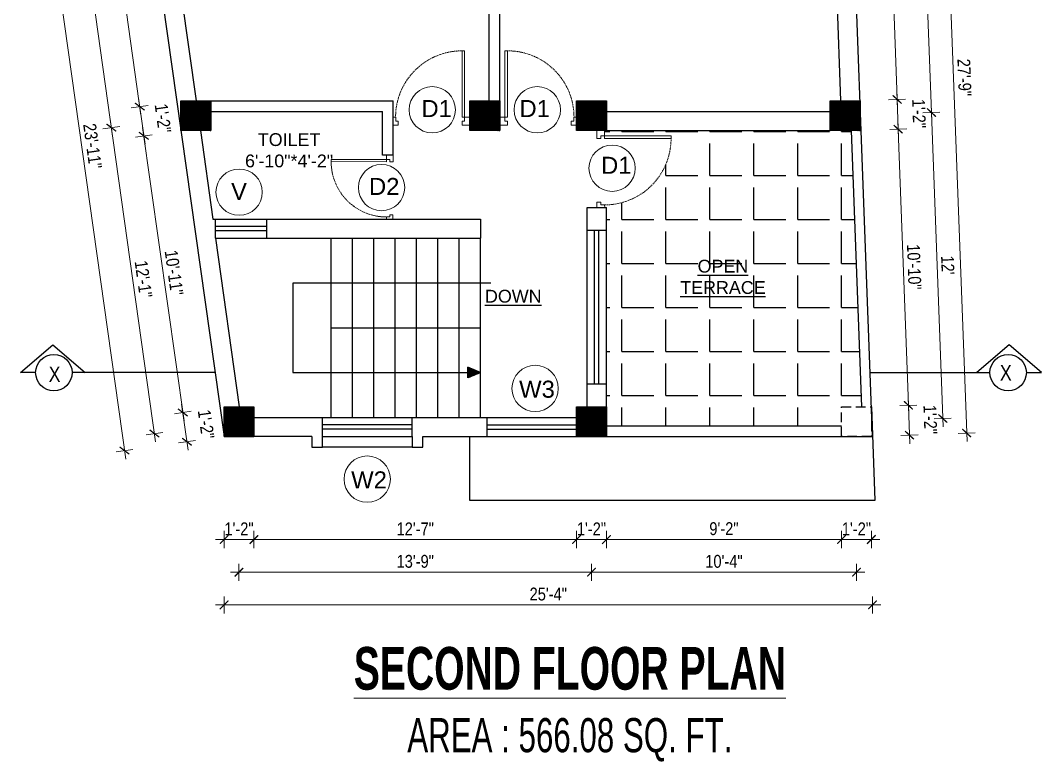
# Model space of a CAD drawing. Header units: inches. Extents: x -5142662 to -4941318, y -3361958 to -3160563.
# Drawn here: x -5002306.5 to -5001827.8, y -3262679.8 to -3262332.2 of the extents above; entities that cross this region are included whole.
import ezdxf

# ---------------------------------------------------------------- set-up
doc = ezdxf.new("R2010")
doc.units = ezdxf.units.IN
doc.header["$LTSCALE"] = 2
doc.header["$MEASUREMENT"] = 0
doc.header["$PDMODE"] = 34
doc.linetypes.add('HIDDEN', pattern=[0.375, 0.25, -0.125])
doc.layers.get('0').update_dxf_attribs({"linetype": 'CONTINUOUS'})
doc.layers.get('DEFPOINTS').update_dxf_attribs({"color": 141, "linetype": 'CONTINUOUS'})
doc.layers.add('A-Hatch', color=7, linetype='CONTINUOUS')
for name, color, linetype, lineweight in [('Annotate-Lite.w', 177, 'CONTINUOUS', 9), ('DIM 1-100', 4, 'CONTINUOUS', 13), ('Door-Window.w', 4, 'CONTINUOUS', 15), ('TEXT', 181, 'CONTINUOUS', 25), ('Text-100.w', 254, 'CONTINUOUS', 9)]:
    doc.layers.add(name, color=color, linetype=linetype, lineweight=lineweight)
doc.styles.add('ARAIL', font='ARIALN.TTF')
doc.styles.add('Arial', font='arial.ttf', dxfattribs={"width": 0.8, "height": 12})
doc.styles.add('arial.', font='arial.ttf')
doc.styles.add('gaurav', font='arial.ttf')
doc.styles.get("Standard").update_dxf_attribs({"font": 'ARIALN.TTF'})
doc.dimstyles.new('1 by 96', dxfattribs={"dimtxt": 6, "dimasz": 4, "dimexe": 4, "dimexo": 4, "dimgap": 2, "dimtad": 1, "dimdec": 0, "dimzin": 0, "dimdsep": 46, "dimlunit": 4, "dimtxsty": 'Standard', "dimblk": 'ARCHTICK', "dimcen": 0, "dimdle": 4, "dimadec": 0, "dimazin": 0, "dimtfac": 1, "dimtdec": 0, "dimtix": 1, "dimtofl": 0, "dimtmove": 1, "dimatfit": 3, "dimldrblk": 'ARCHTICK', "dimfxl": 4, "dimfxlon": 1, "dimtolj": 1, "dimtzin": 0, "dimlwd": -1, "dimlwe": -1, "dimarcsym": 0})

# ---------------------------------------------------------------- blocks, each defined once
blk = doc.blocks.new('3-0')
at = {"ltscale": 3}
for p, q in [((11063.05, 10097.68), (11065.97, 10099.9)), ((11065.25, 10097.81), (11066.71, 10098.92)), ((11065.97, 10099.9), (11066.71, 10098.92)), ((11063.05, 10097.68), (11064.53, 10095.73)), ((11065.99, 10096.84), (11064.53, 10095.73)), ((11065.99, 10096.84), (11065.25, 10097.81)), ((11085.5, 10074.13), (11110.32, 10092.96)), ((11086.24, 10073.15), (11111.05, 10091.97)), ((11111.05, 10091.97), (11110.32, 10092.96)), ((11084.04, 10073.02), (11082.57, 10071.91)), ((11082.57, 10071.91), (11084.79, 10068.98)), ((11084.04, 10073.02), (11084.78, 10072.04)), ((11084.78, 10072.04), (11086.24, 10073.15)), ((11084.79, 10068.98), (11087.72, 10071.2)), ((11086.24, 10073.15), (11085.5, 10074.13)), ((11087.72, 10071.2), (11086.24, 10073.15))]:
    blk.add_line(p, q, dxfattribs=at)
at = {"layer": 'Door-Window.w', "color": 9, "linetype": 'HIDDEN', "lineweight": 18}
blk.add_arc((11085.5, 10074.13), 31.16, 37.1906, 127.1465, dxfattribs=at)
blk = doc.blocks.new('_ArchTick')
at = {"color": 0, "linetype": 'ByBlock', "const_width": 0.15}
blk.add_lwpolyline([(-0.5, -0.5), (0.5, 0.5)], dxfattribs=at)
blk = doc.blocks.new('*D1603')
at = {"layer": 'DEFPOINTS', "color": 0, "ltscale": 0.5, "transparency": 16777216}
for p in [(-5002211.04, -3262527.4), (-5002197.04, -3262527.4), (-5002197.04, -3262575.69)]:
    blk.add_point(p, dxfattribs=at)
at = {"layer": 'DIM 1-100', "color": 0, "ltscale": 0.5, "transparency": 16777216}
for p, q in [((-5002211.04, -3262571.69), (-5002211.04, -3262579.69)), ((-5002197.04, -3262571.69), (-5002197.04, -3262579.69)), ((-5002215.04, -3262575.69), (-5002193.04, -3262575.69))]:
    blk.add_line(p, q, dxfattribs=at)
at = {"layer": 'DIM 1-100', "color": 0, "ltscale": 0.5, "transparency": 16777216, "xscale": 4, "yscale": 4, "zscale": 4, "rotation": 180}
blk.add_blockref('_ArchTick', (-5002211.04, -3262575.69), dxfattribs=at)
at = {"layer": 'DIM 1-100', "color": 0, "ltscale": 0.5, "transparency": 16777216, "xscale": 4, "yscale": 4, "zscale": 4}
blk.add_blockref('_ArchTick', (-5002197.04, -3262575.69), dxfattribs=at)
at = {"layer": 'DIM 1-100', "color": 0, "ltscale": 0.5, "transparency": 16777216, "insert": (-5002204.04, -3262570.68), "char_height": 6, "attachment_point": 5}
blk.add_mtext('\\A1;1\'-2"', dxfattribs=at)
blk = doc.blocks.new('*D1604')
at = {"layer": 'DEFPOINTS', "color": 0, "ltscale": 0.5, "transparency": 16777216}
for p in [(-5002197.04, -3262527.4), (-5002045.8, -3262527.4), (-5002045.8, -3262575.69)]:
    blk.add_point(p, dxfattribs=at)
at = {"layer": 'DIM 1-100', "color": 0, "ltscale": 0.5, "transparency": 16777216}
for p, q in [((-5002197.04, -3262571.69), (-5002197.04, -3262579.69)), ((-5002045.8, -3262571.69), (-5002045.8, -3262579.69)), ((-5002201.04, -3262575.69), (-5002041.8, -3262575.69))]:
    blk.add_line(p, q, dxfattribs=at)
at = {"layer": 'DIM 1-100', "color": 0, "ltscale": 0.5, "transparency": 16777216, "xscale": 4, "yscale": 4, "zscale": 4, "rotation": 180}
blk.add_blockref('_ArchTick', (-5002197.04, -3262575.69), dxfattribs=at)
at = {"layer": 'DIM 1-100', "color": 0, "ltscale": 0.5, "transparency": 16777216, "xscale": 4, "yscale": 4, "zscale": 4}
blk.add_blockref('_ArchTick', (-5002045.8, -3262575.69), dxfattribs=at)
at = {"layer": 'DIM 1-100', "color": 0, "ltscale": 0.5, "transparency": 16777216, "insert": (-5002121.42, -3262570.68), "char_height": 6, "attachment_point": 5}
blk.add_mtext('\\A1;12\'-7"', dxfattribs=at)
blk = doc.blocks.new('*D1605')
at = {"layer": 'DEFPOINTS', "color": 0, "ltscale": 0.5, "transparency": 16777216}
for p in [(-5002045.8, -3262527.4), (-5002031.8, -3262527.4), (-5002031.8, -3262575.69)]:
    blk.add_point(p, dxfattribs=at)
at = {"layer": 'DIM 1-100', "color": 0, "ltscale": 0.5, "transparency": 16777216}
for p, q in [((-5002045.8, -3262571.69), (-5002045.8, -3262579.69)), ((-5002031.8, -3262571.69), (-5002031.8, -3262579.69)), ((-5002049.8, -3262575.69), (-5002027.8, -3262575.69))]:
    blk.add_line(p, q, dxfattribs=at)
at = {"layer": 'DIM 1-100', "color": 0, "ltscale": 0.5, "transparency": 16777216, "xscale": 4, "yscale": 4, "zscale": 4, "rotation": 180}
blk.add_blockref('_ArchTick', (-5002045.8, -3262575.69), dxfattribs=at)
at = {"layer": 'DIM 1-100', "color": 0, "ltscale": 0.5, "transparency": 16777216, "xscale": 4, "yscale": 4, "zscale": 4}
blk.add_blockref('_ArchTick', (-5002031.8, -3262575.69), dxfattribs=at)
at = {"layer": 'DIM 1-100', "color": 0, "ltscale": 0.5, "transparency": 16777216, "insert": (-5002038.8, -3262570.68), "char_height": 6, "attachment_point": 5}
blk.add_mtext('\\A1;1\'-2"', dxfattribs=at)
blk = doc.blocks.new('*D1606')
at = {"layer": 'DEFPOINTS', "color": 0, "ltscale": 0.5, "transparency": 16777216}
for p in [(-5002031.8, -3262527.4), (-5001921.57, -3262527.4), (-5001921.57, -3262575.69)]:
    blk.add_point(p, dxfattribs=at)
at = {"layer": 'DIM 1-100', "color": 0, "ltscale": 0.5, "transparency": 16777216}
for p, q in [((-5002031.8, -3262571.69), (-5002031.8, -3262579.69)), ((-5001921.57, -3262571.69), (-5001921.57, -3262579.69)), ((-5002035.8, -3262575.69), (-5001917.57, -3262575.69))]:
    blk.add_line(p, q, dxfattribs=at)
at = {"layer": 'DIM 1-100', "color": 0, "ltscale": 0.5, "transparency": 16777216, "xscale": 4, "yscale": 4, "zscale": 4, "rotation": 180}
blk.add_blockref('_ArchTick', (-5002031.8, -3262575.69), dxfattribs=at)
at = {"layer": 'DIM 1-100', "color": 0, "ltscale": 0.5, "transparency": 16777216, "xscale": 4, "yscale": 4, "zscale": 4}
blk.add_blockref('_ArchTick', (-5001921.57, -3262575.69), dxfattribs=at)
at = {"layer": 'DIM 1-100', "color": 0, "ltscale": 0.5, "transparency": 16777216, "insert": (-5001976.69, -3262570.63), "char_height": 6, "attachment_point": 5}
blk.add_mtext('\\A1;9\'-2"', dxfattribs=at)
blk = doc.blocks.new('*D1607')
at = {"layer": 'DEFPOINTS', "color": 0, "ltscale": 0.5, "transparency": 16777216}
for p in [(-5001921.57, -3262527.4), (-5001907.57, -3262527.4), (-5001907.57, -3262575.69)]:
    blk.add_point(p, dxfattribs=at)
at = {"layer": 'DIM 1-100', "color": 0, "ltscale": 0.5, "transparency": 16777216}
for p, q in [((-5001921.57, -3262571.69), (-5001921.57, -3262579.69)), ((-5001907.57, -3262571.69), (-5001907.57, -3262579.69)), ((-5001925.57, -3262575.69), (-5001903.57, -3262575.69))]:
    blk.add_line(p, q, dxfattribs=at)
at = {"layer": 'DIM 1-100', "color": 0, "ltscale": 0.5, "transparency": 16777216, "xscale": 4, "yscale": 4, "zscale": 4, "rotation": 180}
blk.add_blockref('_ArchTick', (-5001921.57, -3262575.69), dxfattribs=at)
at = {"layer": 'DIM 1-100', "color": 0, "ltscale": 0.5, "transparency": 16777216, "xscale": 4, "yscale": 4, "zscale": 4}
blk.add_blockref('_ArchTick', (-5001907.57, -3262575.69), dxfattribs=at)
at = {"layer": 'DIM 1-100', "color": 0, "ltscale": 0.5, "transparency": 16777216, "insert": (-5001914.57, -3262570.68), "char_height": 6, "attachment_point": 5}
blk.add_mtext('\\A1;1\'-2"', dxfattribs=at)
blk = doc.blocks.new('*D1608')
at = {"layer": 'DEFPOINTS', "color": 0, "ltscale": 0.5, "transparency": 16777216}
for p in [(-5002266.51, -3262259.6), (-5002249.11, -3262257.15), (-5002231.25, -3262369.9)]:
    blk.add_point(p, dxfattribs=at)
at = {"layer": 'DIM 1-100', "color": 0, "ltscale": 0.5, "transparency": 16777216}
for p, q in [((-5002250.03, -3262376.58), (-5002267.06, -3262255.64)), ((-5002262.54, -3262259.05), (-5002270.47, -3262260.16)), ((-5002246.62, -3262372.06), (-5002254.55, -3262373.18))]:
    blk.add_line(p, q, dxfattribs=at)
at = {"layer": 'DIM 1-100', "color": 0, "ltscale": 0.5, "transparency": 16777216, "xscale": 4, "yscale": 4, "zscale": 4}
for p, rotation in [((-5002266.51, -3262259.6), 98.01894551887811), ((-5002250.58, -3262372.62), 278.0189455188781)]:
    blk.add_blockref('_ArchTick', p, dxfattribs=dict(at, rotation=rotation))
at = {"layer": 'DIM 1-100', "color": 0, "ltscale": 0.5, "transparency": 16777216, "insert": (-5002253.53, -3262315.4), "char_height": 6, "attachment_point": 5, "rotation": 278.0189}
blk.add_mtext('\\A1;9\'-6"', dxfattribs=at)
blk = doc.blocks.new('*D1610')
at = {"layer": 'DEFPOINTS', "color": 0, "ltscale": 0.5, "transparency": 16777216}
for p in [(-5002231.25, -3262369.9), (-5002231.25, -3262383.9), (-5002248.65, -3262386.35)]:
    blk.add_point(p, dxfattribs=at)
at = {"layer": 'DIM 1-100', "color": 0, "ltscale": 0.5, "transparency": 16777216}
for p, q in [((-5002251.14, -3262368.66), (-5002248.09, -3262390.31)), ((-5002246.62, -3262372.06), (-5002254.55, -3262373.18)), ((-5002244.69, -3262385.79), (-5002252.61, -3262386.9))]:
    blk.add_line(p, q, dxfattribs=at)
at = {"layer": 'DIM 1-100', "color": 0, "ltscale": 0.5, "transparency": 16777216, "xscale": 4, "yscale": 4, "zscale": 4}
for p, rotation in [((-5002250.58, -3262372.62), 98.01894551887811), ((-5002248.65, -3262386.35), 278.0189455188781)]:
    blk.add_blockref('_ArchTick', p, dxfattribs=dict(at, rotation=rotation))
at = {"layer": 'DIM 1-100', "color": 0, "ltscale": 0.5, "transparency": 16777216, "insert": (-5002239.69, -3262378.08), "char_height": 6, "attachment_point": 5, "rotation": 278.0189}
blk.add_mtext('\\A1;1\'-2"', dxfattribs=at)
blk = doc.blocks.new('*D1611')
at = {"layer": 'DEFPOINTS', "color": 0, "ltscale": 0.5, "transparency": 16777216}
for p in [(-5002231.25, -3262383.9), (-5002211.04, -3262513.4), (-5002230.37, -3262516.12)]:
    blk.add_point(p, dxfattribs=at)
at = {"layer": 'DIM 1-100', "color": 0, "ltscale": 0.5, "transparency": 16777216}
for p, q in [((-5002244.69, -3262385.79), (-5002252.61, -3262386.9)), ((-5002249.21, -3262382.39), (-5002229.81, -3262520.08)), ((-5002226.41, -3262515.56), (-5002234.33, -3262516.68))]:
    blk.add_line(p, q, dxfattribs=at)
at = {"layer": 'DIM 1-100', "color": 0, "ltscale": 0.5, "transparency": 16777216, "xscale": 4, "yscale": 4, "zscale": 4}
for p, rotation in [((-5002248.65, -3262386.35), 98.01894551887811), ((-5002230.37, -3262516.12), 278.0189455188781)]:
    blk.add_blockref('_ArchTick', p, dxfattribs=dict(at, rotation=rotation))
at = {"layer": 'DIM 1-100', "color": 0, "ltscale": 0.5, "transparency": 16777216, "insert": (-5002234.5, -3262450.53), "char_height": 6, "attachment_point": 5, "rotation": 278.0189}
blk.add_mtext('\\A1;10\'-11"', dxfattribs=at)
blk = doc.blocks.new('*D1612')
at = {"layer": 'DEFPOINTS', "color": 0, "ltscale": 0.5, "transparency": 16777216}
for p in [(-5002211.04, -3262513.4), (-5002211.04, -3262527.4), (-5002228.43, -3262529.85)]:
    blk.add_point(p, dxfattribs=at)
at = {"layer": 'DIM 1-100', "color": 0, "ltscale": 0.5, "transparency": 16777216}
for p, q in [((-5002230.93, -3262512.16), (-5002227.88, -3262533.81)), ((-5002226.41, -3262515.56), (-5002234.33, -3262516.68)), ((-5002224.47, -3262529.29), (-5002232.4, -3262530.4))]:
    blk.add_line(p, q, dxfattribs=at)
at = {"layer": 'DIM 1-100', "color": 0, "ltscale": 0.5, "transparency": 16777216, "xscale": 4, "yscale": 4, "zscale": 4}
for p, rotation in [((-5002230.37, -3262516.12), 98.01894551887811), ((-5002228.43, -3262529.85), 278.0189455188781)]:
    blk.add_blockref('_ArchTick', p, dxfattribs=dict(at, rotation=rotation))
at = {"layer": 'DIM 1-100', "color": 0, "ltscale": 0.5, "transparency": 16777216, "insert": (-5002219.47, -3262521.58), "char_height": 6, "attachment_point": 5, "rotation": 278.0189}
blk.add_mtext('\\A1;1\'-2"', dxfattribs=at)
blk = doc.blocks.new('*D1613')
at = {"layer": 'DEFPOINTS', "color": 0, "ltscale": 0.5, "transparency": 16777216}
for p in [(-5002224.25, -3262376.9), (-5002263.88, -3262382.48), (-5002204.04, -3262520.4)]:
    blk.add_point(p, dxfattribs=at)
at = {"layer": 'DIM 1-100', "color": 0, "ltscale": 0.5, "transparency": 16777216}
for p, q in [((-5002243.11, -3262529.94), (-5002264.44, -3262378.52)), ((-5002259.92, -3262381.92), (-5002267.84, -3262383.04)), ((-5002239.7, -3262525.42), (-5002247.63, -3262526.54))]:
    blk.add_line(p, q, dxfattribs=at)
at = {"layer": 'DIM 1-100', "color": 0, "ltscale": 0.5, "transparency": 16777216, "xscale": 4, "yscale": 4, "zscale": 4}
for p, rotation in [((-5002263.88, -3262382.48), 98.01894551876403), ((-5002243.66, -3262525.98), 278.018945518764)]:
    blk.add_blockref('_ArchTick', p, dxfattribs=dict(at, rotation=rotation))
at = {"layer": 'DIM 1-100', "color": 0, "ltscale": 0.5, "transparency": 16777216, "insert": (-5002248.81, -3262453.53), "char_height": 6, "attachment_point": 5, "rotation": 278.0189}
blk.add_mtext('\\A1;12\'-1"', dxfattribs=at)
blk = doc.blocks.new('*D1614')
at = {"layer": 'DEFPOINTS', "color": 0, "ltscale": 0.5, "transparency": 16777216}
for p in [(-5002242.11, -3262250.15), (-5002281.74, -3262255.74), (-5002224.25, -3262376.9)]:
    blk.add_point(p, dxfattribs=at)
at = {"layer": 'DIM 1-100', "color": 0, "ltscale": 0.5, "transparency": 16777216}
for p, q in [((-5002263.32, -3262386.44), (-5002282.29, -3262251.77)), ((-5002277.77, -3262255.18), (-5002285.7, -3262256.29)), ((-5002259.92, -3262381.92), (-5002267.84, -3262383.04))]:
    blk.add_line(p, q, dxfattribs=at)
at = {"layer": 'DIM 1-100', "color": 0, "ltscale": 0.5, "transparency": 16777216, "xscale": 4, "yscale": 4, "zscale": 4}
for p, rotation in [((-5002281.74, -3262255.74), 98.01894551877125), ((-5002263.88, -3262382.48), 278.0189455187713)]:
    blk.add_blockref('_ArchTick', p, dxfattribs=dict(at, rotation=rotation))
at = {"layer": 'DIM 1-100', "color": 0, "ltscale": 0.5, "transparency": 16777216, "insert": (-5002267.79, -3262318.4), "char_height": 6, "attachment_point": 5, "rotation": 278.0189}
blk.add_mtext('\\A1;10\'-8"', dxfattribs=at)
blk = doc.blocks.new('*D1615')
at = {"layer": 'DEFPOINTS', "color": 0, "ltscale": 0.5, "transparency": 16777216}
for p in [(-5002251.08, -3262243.15), (-5002211.04, -3262527.4), (-5002257.71, -3262533.97)]:
    blk.add_point(p, dxfattribs=at)
at = {"layer": 'DIM 1-100', "color": 0, "ltscale": 0.5, "transparency": 16777216}
for p, q in [((-5002298.31, -3262245.77), (-5002257.15, -3262537.93)), ((-5002293.79, -3262249.17), (-5002301.71, -3262250.29)), ((-5002253.75, -3262533.41), (-5002261.67, -3262534.53))]:
    blk.add_line(p, q, dxfattribs=at)
at = {"layer": 'DIM 1-100', "color": 0, "ltscale": 0.5, "transparency": 16777216, "xscale": 4, "yscale": 4, "zscale": 4}
for p, rotation in [((-5002297.75, -3262249.73), 98.01894551889016), ((-5002257.71, -3262533.97), 278.0189455188902)]:
    blk.add_blockref('_ArchTick', p, dxfattribs=dict(at, rotation=rotation))
at = {"layer": 'DIM 1-100', "color": 0, "ltscale": 0.5, "transparency": 16777216, "insert": (-5002272.72, -3262391.14), "char_height": 6, "attachment_point": 5, "rotation": 278.0189}
blk.add_mtext('\\A1;23\'-11"', dxfattribs=at)
blk = doc.blocks.new('*D1616')
at = {"layer": 'DEFPOINTS', "color": 0, "ltscale": 0.5, "transparency": 16777216}
for p in [(-5002204.04, -3262520.4), (-5002038.8, -3262520.4), (-5002038.8, -3262591.03)]:
    blk.add_point(p, dxfattribs=at)
at = {"layer": 'DIM 1-100', "color": 0, "ltscale": 0.5, "transparency": 16777216}
for p, q in [((-5002204.04, -3262587.03), (-5002204.04, -3262595.03)), ((-5002038.8, -3262587.03), (-5002038.8, -3262595.03)), ((-5002208.04, -3262591.03), (-5002034.8, -3262591.03))]:
    blk.add_line(p, q, dxfattribs=at)
at = {"layer": 'DIM 1-100', "color": 0, "ltscale": 0.5, "transparency": 16777216, "xscale": 4, "yscale": 4, "zscale": 4, "rotation": 180}
blk.add_blockref('_ArchTick', (-5002204.04, -3262591.03), dxfattribs=at)
at = {"layer": 'DIM 1-100', "color": 0, "ltscale": 0.5, "transparency": 16777216, "xscale": 4, "yscale": 4, "zscale": 4}
blk.add_blockref('_ArchTick', (-5002038.8, -3262591.03), dxfattribs=at)
at = {"layer": 'DIM 1-100', "color": 0, "ltscale": 0.5, "transparency": 16777216, "insert": (-5002121.42, -3262585.96), "char_height": 6, "attachment_point": 5}
blk.add_mtext('\\A1;13\'-9"', dxfattribs=at)
blk = doc.blocks.new('*D1617')
at = {"layer": 'DEFPOINTS', "color": 0, "ltscale": 0.5, "transparency": 16777216}
for p in [(-5002038.8, -3262520.4), (-5001914.57, -3262520.41), (-5001914.57, -3262591.03)]:
    blk.add_point(p, dxfattribs=at)
at = {"layer": 'DIM 1-100', "color": 0, "ltscale": 0.5, "transparency": 16777216}
for p, q in [((-5002038.8, -3262587.03), (-5002038.8, -3262595.03)), ((-5001914.57, -3262587.03), (-5001914.57, -3262595.03)), ((-5002042.8, -3262591.03), (-5001910.57, -3262591.03))]:
    blk.add_line(p, q, dxfattribs=at)
at = {"layer": 'DIM 1-100', "color": 0, "ltscale": 0.5, "transparency": 16777216, "xscale": 4, "yscale": 4, "zscale": 4, "rotation": 180}
blk.add_blockref('_ArchTick', (-5002038.8, -3262591.03), dxfattribs=at)
at = {"layer": 'DIM 1-100', "color": 0, "ltscale": 0.5, "transparency": 16777216, "xscale": 4, "yscale": 4, "zscale": 4}
blk.add_blockref('_ArchTick', (-5001914.57, -3262591.03), dxfattribs=at)
at = {"layer": 'DIM 1-100', "color": 0, "ltscale": 0.5, "transparency": 16777216, "insert": (-5001976.69, -3262585.96), "char_height": 6, "attachment_point": 5}
blk.add_mtext('\\A1;10\'-4"', dxfattribs=at)
blk = doc.blocks.new('*D1618')
at = {"layer": 'DEFPOINTS', "color": 0, "ltscale": 0.5, "transparency": 16777216}
for p in [(-5002211.04, -3262527.4), (-5001907.06, -3262527.4), (-5001907.06, -3262606.36)]:
    blk.add_point(p, dxfattribs=at)
at = {"layer": 'DIM 1-100', "color": 0, "ltscale": 0.5, "transparency": 16777216}
for p, q in [((-5002211.04, -3262602.36), (-5002211.04, -3262610.36)), ((-5001907.06, -3262602.36), (-5001907.06, -3262610.36)), ((-5002215.04, -3262606.36), (-5001903.06, -3262606.36))]:
    blk.add_line(p, q, dxfattribs=at)
at = {"layer": 'DIM 1-100', "color": 0, "ltscale": 0.5, "transparency": 16777216, "xscale": 4, "yscale": 4, "zscale": 4, "rotation": 180}
blk.add_blockref('_ArchTick', (-5002211.04, -3262606.36), dxfattribs=at)
at = {"layer": 'DIM 1-100', "color": 0, "ltscale": 0.5, "transparency": 16777216, "xscale": 4, "yscale": 4, "zscale": 4}
blk.add_blockref('_ArchTick', (-5001907.06, -3262606.36), dxfattribs=at)
at = {"layer": 'DIM 1-100', "color": 0, "ltscale": 0.5, "transparency": 16777216, "insert": (-5002059.05, -3262601.3), "char_height": 6, "attachment_point": 5}
blk.add_mtext('\\A1;25\'-4"', dxfattribs=at)
blk = doc.blocks.new('*D1619')
at = {"layer": 'DEFPOINTS', "color": 0, "ltscale": 0.5, "transparency": 16777216}
for p in [(-5001907.57, -3262513.4), (-5001890.2, -3262512.75), (-5001907.06, -3262527.4)]:
    blk.add_point(p, dxfattribs=at)
at = {"layer": 'DIM 1-100', "color": 0, "ltscale": 0.5, "transparency": 16777216}
for p, q in [((-5001889.54, -3262530.75), (-5001890.35, -3262508.76)), ((-5001894.2, -3262512.9), (-5001886.21, -3262512.61)), ((-5001893.68, -3262526.9), (-5001885.69, -3262526.61))]:
    blk.add_line(p, q, dxfattribs=at)
at = {"layer": 'DIM 1-100', "color": 0, "ltscale": 0.5, "transparency": 16777216, "xscale": 4, "yscale": 4, "zscale": 4}
for p, rotation in [((-5001890.2, -3262512.75), 92.11435361987118), ((-5001889.69, -3262526.75), 272.1143536198712)]:
    blk.add_blockref('_ArchTick', p, dxfattribs=dict(at, rotation=rotation))
at = {"layer": 'DIM 1-100', "color": 0, "ltscale": 0.5, "transparency": 16777216, "insert": (-5001879.93, -3262519.38), "char_height": 6, "attachment_point": 5, "rotation": 272.1144}
blk.add_mtext('\\A1;1\'-2"', dxfattribs=at)
blk = doc.blocks.new('*D1620')
at = {"layer": 'DEFPOINTS', "color": 0, "ltscale": 0.5, "transparency": 16777216}
for p in [(-5001912.87, -3262383.9), (-5001894.99, -3262383.24), (-5001907.57, -3262513.4)]:
    blk.add_point(p, dxfattribs=at)
at = {"layer": 'DIM 1-100', "color": 0, "ltscale": 0.5, "transparency": 16777216}
for p, q in [((-5001890.06, -3262516.75), (-5001895.13, -3262379.24)), ((-5001898.98, -3262383.38), (-5001890.99, -3262383.09)), ((-5001894.2, -3262512.9), (-5001886.21, -3262512.61))]:
    blk.add_line(p, q, dxfattribs=at)
at = {"layer": 'DIM 1-100', "color": 0, "ltscale": 0.5, "transparency": 16777216, "xscale": 4, "yscale": 4, "zscale": 4}
for p, rotation in [((-5001894.99, -3262383.24), 92.11435361988043), ((-5001890.2, -3262512.75), 272.1143536198804)]:
    blk.add_blockref('_ArchTick', p, dxfattribs=dict(at, rotation=rotation))
at = {"layer": 'DIM 1-100', "color": 0, "ltscale": 0.5, "transparency": 16777216, "insert": (-5001887.54, -3262447.81), "char_height": 6, "attachment_point": 5, "rotation": 272.1144}
blk.add_mtext('\\A1;10\'-10"', dxfattribs=at)
blk = doc.blocks.new('*D1621')
at = {"layer": 'DEFPOINTS', "color": 0, "ltscale": 0.5, "transparency": 16777216}
for p in [(-5001912.87, -3262369.9), (-5001895.5, -3262369.25), (-5001912.87, -3262383.9)]:
    blk.add_point(p, dxfattribs=at)
at = {"layer": 'DIM 1-100', "color": 0, "ltscale": 0.5, "transparency": 16777216}
for p, q in [((-5001894.84, -3262387.23), (-5001895.65, -3262365.26)), ((-5001899.5, -3262369.4), (-5001891.51, -3262369.11)), ((-5001898.98, -3262383.38), (-5001890.99, -3262383.09))]:
    blk.add_line(p, q, dxfattribs=at)
at = {"layer": 'DIM 1-100', "color": 0, "ltscale": 0.5, "transparency": 16777216, "xscale": 4, "yscale": 4, "zscale": 4}
for p, rotation in [((-5001895.5, -3262369.25), 92.11435361988043), ((-5001894.99, -3262383.24), 272.1143536198804)]:
    blk.add_blockref('_ArchTick', p, dxfattribs=dict(at, rotation=rotation))
at = {"layer": 'DIM 1-100', "color": 0, "ltscale": 0.5, "transparency": 16777216, "insert": (-5001885.23, -3262375.87), "char_height": 6, "attachment_point": 5, "rotation": 272.1144}
blk.add_mtext('\\A1;1\'-2"', dxfattribs=at)
blk = doc.blocks.new('*D1622')
at = {"layer": 'DEFPOINTS', "color": 0, "ltscale": 0.5, "transparency": 16777216}
for p in [(-5001919.36, -3262210.21), (-5001901.4, -3262209.55), (-5001912.87, -3262369.9)]:
    blk.add_point(p, dxfattribs=at)
at = {"layer": 'DIM 1-100', "color": 0, "ltscale": 0.5, "transparency": 16777216}
for p, q in [((-5001895.35, -3262373.25), (-5001901.55, -3262205.55)), ((-5001905.4, -3262209.7), (-5001897.4, -3262209.4)), ((-5001899.5, -3262369.4), (-5001891.51, -3262369.11))]:
    blk.add_line(p, q, dxfattribs=at)
at = {"layer": 'DIM 1-100', "color": 0, "ltscale": 0.5, "transparency": 16777216, "xscale": 4, "yscale": 4, "zscale": 4}
for p, rotation in [((-5001901.4, -3262209.55), 92.11435361988043), ((-5001895.5, -3262369.25), 272.1143536198804)]:
    blk.add_blockref('_ArchTick', p, dxfattribs=dict(at, rotation=rotation))
at = {"layer": 'DIM 1-100', "color": 0, "ltscale": 0.5, "transparency": 16777216, "insert": (-5001893.39, -3262289.22), "char_height": 6, "attachment_point": 5, "rotation": 272.1144}
blk.add_mtext('\\A1;13\'-4"', dxfattribs=at)
blk = doc.blocks.new('*D1624')
at = {"layer": 'DEFPOINTS', "color": 0, "ltscale": 0.5, "transparency": 16777216}
for p in [(-5001879.4, -3262375.4), (-5001919.87, -3262376.9), (-5001914.57, -3262520.4)]:
    blk.add_point(p, dxfattribs=at)
at = {"layer": 'DIM 1-100', "color": 0, "ltscale": 0.5, "transparency": 16777216}
for p, q in [((-5001873.96, -3262522.9), (-5001879.55, -3262371.4)), ((-5001883.4, -3262375.55), (-5001875.41, -3262375.25)), ((-5001878.1, -3262519.05), (-5001870.11, -3262518.75))]:
    blk.add_line(p, q, dxfattribs=at)
at = {"layer": 'DIM 1-100', "color": 0, "ltscale": 0.5, "transparency": 16777216, "xscale": 4, "yscale": 4, "zscale": 4}
for p, rotation in [((-5001879.4, -3262375.4), 92.11435361966569), ((-5001874.1, -3262518.9), 272.1143536196657)]:
    blk.add_blockref('_ArchTick', p, dxfattribs=dict(at, rotation=rotation))
at = {"layer": 'DIM 1-100', "color": 0, "ltscale": 0.5, "transparency": 16777216, "insert": (-5001871.74, -3262446.97), "char_height": 6, "attachment_point": 5, "rotation": 272.1144}
blk.add_mtext("\\A1;12'", dxfattribs=at)
blk = doc.blocks.new('*D1625')
at = {"layer": 'DEFPOINTS', "color": 0, "ltscale": 0.5, "transparency": 16777216}
for p in [(-5001926.36, -3262203.21), (-5001885.82, -3262201.72), (-5001919.87, -3262376.9)]:
    blk.add_point(p, dxfattribs=at)
at = {"layer": 'DIM 1-100', "color": 0, "ltscale": 0.5, "transparency": 16777216}
for p, q in [((-5001879.26, -3262379.4), (-5001885.96, -3262197.72)), ((-5001889.81, -3262201.86), (-5001881.82, -3262201.57)), ((-5001883.4, -3262375.55), (-5001875.41, -3262375.25))]:
    blk.add_line(p, q, dxfattribs=at)
at = {"layer": 'DIM 1-100', "color": 0, "ltscale": 0.5, "transparency": 16777216, "xscale": 4, "yscale": 4, "zscale": 4}
for p, rotation in [((-5001885.82, -3262201.72), 92.11435361967165), ((-5001879.4, -3262375.4), 272.1143536196716)]:
    blk.add_blockref('_ArchTick', p, dxfattribs=dict(at, rotation=rotation))
at = {"layer": 'DIM 1-100', "color": 0, "ltscale": 0.5, "transparency": 16777216, "insert": (-5001877.55, -3262288.37), "char_height": 6, "attachment_point": 5, "rotation": 272.1144}
blk.add_mtext('\\A1;14\'-6"', dxfattribs=at)
blk = doc.blocks.new('*D1626')
at = {"layer": 'DEFPOINTS', "color": 0, "ltscale": 0.5, "transparency": 16777216}
for p in [(-5001919.36, -3262194.15), (-5001875.18, -3262192.51), (-5001907.06, -3262527.4)]:
    blk.add_point(p, dxfattribs=at)
at = {"layer": 'DIM 1-100', "color": 0, "ltscale": 0.5, "transparency": 16777216}
for p, q in [((-5001862.73, -3262529.76), (-5001875.33, -3262188.52)), ((-5001879.18, -3262192.66), (-5001871.19, -3262192.37)), ((-5001866.88, -3262525.91), (-5001858.88, -3262525.62))]:
    blk.add_line(p, q, dxfattribs=at)
at = {"layer": 'DIM 1-100', "color": 0, "ltscale": 0.5, "transparency": 16777216, "xscale": 4, "yscale": 4, "zscale": 4}
for p, rotation in [((-5001875.18, -3262192.51), 92.11435361988767), ((-5001862.88, -3262525.76), 272.1143536198877)]:
    blk.add_blockref('_ArchTick', p, dxfattribs=dict(at, rotation=rotation))
at = {"layer": 'DIM 1-100', "color": 0, "ltscale": 0.5, "transparency": 16777216, "insert": (-5001863.97, -3262358.95), "char_height": 6, "attachment_point": 5, "rotation": 272.1144}
blk.add_mtext('\\A1;27\'-9"', dxfattribs=at)

msp = doc.modelspace()

# ---------------------------------------------------------------- hatches: boundary and pattern name
at = {"layer": 'A-Hatch', "ltscale": 0.5}
h = msp.add_hatch(dxfattribs=at)
h.set_pattern_fill('ANSI31', color=256)
h.set_pattern_definition([(45, (89201.46079, -3964.42477), (-0.0883883476483, 0.0883883476483), [])])
h.paths.add_polyline_path([(-5002217.25, -3262369.9), (-5002231.25, -3262369.9), (-5002231.25, -3262383.9), (-5002217.25, -3262383.9)])
h = msp.add_hatch(dxfattribs=at)
h.set_pattern_fill('ANSI31', color=256)
h.set_pattern_definition([(45, (89336.91249, -3964.42477), (-0.0883883476483, 0.0883883476483), [])])
h.paths.add_polyline_path([(-5002081.8, -3262369.9), (-5002095.8, -3262369.9), (-5002095.8, -3262383.9), (-5002081.8, -3262383.9)])
h = msp.add_hatch(dxfattribs=at)
h.set_pattern_fill('ANSI31', color=256)
h.set_pattern_definition([(45, (89386.91249, -3964.42477), (-0.0883883476483, 0.0883883476483), [])])
h.paths.add_polyline_path([(-5002031.8, -3262369.9), (-5002045.8, -3262369.9), (-5002045.8, -3262383.9), (-5002031.8, -3262383.9)])
h = msp.add_hatch(dxfattribs=at)
h.set_pattern_fill('ANSI31', color=256)
h.set_pattern_definition([(45, (89505.84206, -3964.42477), (-0.0883883476483, 0.0883883476483), [])])
h.paths.add_polyline_path([(-5001912.87, -3262369.9), (-5001926.87, -3262369.9), (-5001926.87, -3262383.9), (-5001912.87, -3262383.9)])
h = msp.add_hatch(dxfattribs=at)
h.set_pattern_fill('ANGLE', color=256, scale=75)
h.set_pattern_definition([(0, (6220.367, -4.326), (0, 20.625), [15, -5.625]), (90, (6220.367, -4.326), (-20.625, 1e-15), [15, -5.625])])
edge = h.paths.add_edge_path()
edge.add_line((-5001916.86, -3262383.9), (-5001926.87, -3262383.9))
edge.add_line((-5001926.87, -3262383.9), (-5002032.63, -3262383.9))
edge.add_line((-5002032.63, -3262383.9), (-5002032.63, -3262386.35))
edge.add_line((-5002032.63, -3262386.35), (-5002001.5, -3262386.35))
edge.add_line((-5002001.5, -3262386.35), (-5002001.47, -3262387.57))
edge.add_ellipse((-5002032.63, -3262387.57), major_axis=(22.03, 22.03), ratio=1, start_angle=225.0441, end_angle=315, ccw=False)
edge.add_line((-5002032.6, -3262418.73), (-5002032.6, -3262419.9))
edge.add_line((-5002032.6, -3262419.9), (-5002031.8, -3262419.9))
edge.add_line((-5002031.8, -3262419.9), (-5002031.8, -3262513.4))
edge.add_line((-5002031.8, -3262513.4), (-5002031.8, -3262522.4))
edge.add_line((-5002031.8, -3262522.4), (-5001921.57, -3262522.4))
edge.add_line((-5001921.57, -3262522.4), (-5001921.57, -3262513.4))
edge.add_line((-5001921.57, -3262513.4), (-5001912.08, -3262513.4))
edge.add_line((-5001912.08, -3262513.4), (-5001916.86, -3262383.9))
h.paths.add_polyline_path([(-5001998.56, -3262463.31), (-5001955.51, -3262463.31), (-5001955.51, -3262440.84), (-5001998.56, -3262440.84)], flags=24)
h = msp.add_hatch(dxfattribs=at)
h.set_pattern_fill('ANSI31', color=256)
h.set_pattern_definition([(45, (89163.73709, -3677.16614), (-0.0883883476483, 0.0883883476483), [])])
h.paths.add_polyline_path([(-5002090.8, -3262497.4), (-5002096.72, -3262494.89), (-5002096.72, -3262499.9)])
h = msp.add_hatch(dxfattribs=at)
h.set_pattern_fill('ANSI31', color=256)
h.set_pattern_definition([(45, (89221.67679, -4107.92477), (-0.0883883476483, 0.0883883476483), [])])
h.paths.add_polyline_path([(-5002197.04, -3262513.4), (-5002211.04, -3262513.4), (-5002211.04, -3262527.4), (-5002197.04, -3262527.4)])
h = msp.add_hatch(dxfattribs=at)
h.set_pattern_fill('ANSI31', color=256)
h.set_pattern_definition([(45, (89386.91249, -4107.92477), (-0.0883883476483, 0.0883883476483), [])])
h.paths.add_polyline_path([(-5002031.8, -3262513.4), (-5002045.8, -3262513.4), (-5002045.8, -3262527.4), (-5002031.8, -3262527.4)])

# ---------------------------------------------------------------- linework, layer by layer
at = {"ltscale": 0.5}
for p, q in [((-5001921.88, -3262369.9), (-5001927.77, -3262210.21)), ((-5002081.8, -3262374.4), (-5002081.8, -3262227.44)), ((-5002086.8, -3262369.9), (-5002086.8, -3262234.21)), ((-5002240.02, -3262257.15), (-5002224.14, -3262369.9)), ((-5002217.25, -3262369.9), (-5002131.8, -3262369.9)), ((-5002131.8, -3262395.4), (-5002131.8, -3262369.9)), ((-5002045.8, -3262374.4), (-5002045.8, -3262369.9)), ((-5002217.25, -3262374.9), (-5002136.8, -3262374.9)), ((-5002136.8, -3262395.4), (-5002136.8, -3262374.9)), ((-5002031.8, -3262374.9), (-5001926.87, -3262374.9)), ((-5002222.16, -3262383.9), (-5002216.32, -3262425.4)), ((-5002031.8, -3262383.9), (-5001926.87, -3262383.9)), ((-5001912.08, -3262513.4), (-5001916.86, -3262383.9)), ((-5002131.8, -3262395.4), (-5002136.8, -3262395.4)), ((-5002040.8, -3262513.4), (-5002040.8, -3262419.9)), ((-5002040.8, -3262419.9), (-5002031.8, -3262419.9)), ((-5002031.8, -3262513.4), (-5002031.8, -3262419.9)), ((-5002216.32, -3262425.4), (-5002090.8, -3262425.4)), ((-5002215.05, -3262434.4), (-5002215.05, -3262425.4)), ((-5002191.05, -3262428.9), (-5002215.05, -3262428.9)), ((-5002191.05, -3262434.4), (-5002191.05, -3262425.4)), ((-5002090.8, -3262425.4), (-5002090.8, -3262434.4)), ((-5002191.05, -3262430.9), (-5002215.05, -3262430.9)), ((-5002040.8, -3262430.65), (-5002031.8, -3262430.65)), ((-5002037.3, -3262502.65), (-5002037.3, -3262430.65)), ((-5002035.3, -3262502.65), (-5002035.3, -3262430.65)), ((-5002215.05, -3262434.4), (-5002203.92, -3262513.4)), ((-5002215.05, -3262434.4), (-5002090.8, -3262434.4)), ((-5002160.8, -3262476.4), (-5002160.8, -3262434.4)), ((-5002150.8, -3262476.4), (-5002150.8, -3262434.4)), ((-5002140.8, -3262476.4), (-5002140.8, -3262434.4)), ((-5002130.8, -3262476.4), (-5002130.8, -3262434.4)), ((-5002120.8, -3262476.4), (-5002120.8, -3262434.4)), ((-5002110.8, -3262476.4), (-5002110.8, -3262434.4)), ((-5002100.8, -3262476.4), (-5002100.8, -3262434.4)), ((-5002090.8, -3262476.4), (-5002090.8, -3262434.4)), ((-5002085.96, -3262455.4), (-5002178.73, -3262455.4)), ((-5002178.73, -3262455.4), (-5002178.73, -3262497.4)), ((-5002160.8, -3262518.4), (-5002160.8, -3262476.4)), ((-5002160.8, -3262476.4), (-5002090.8, -3262476.4)), ((-5002150.8, -3262518.4), (-5002150.8, -3262476.4)), ((-5002140.8, -3262518.4), (-5002140.8, -3262476.4)), ((-5002130.8, -3262518.4), (-5002130.8, -3262476.4)), ((-5002120.8, -3262518.4), (-5002120.8, -3262476.4)), ((-5002110.8, -3262518.4), (-5002110.8, -3262476.4)), ((-5002100.8, -3262518.4), (-5002100.8, -3262476.4)), ((-5002090.8, -3262518.4), (-5002090.8, -3262476.4)), ((-5002090.8, -3262497.4), (-5002096.72, -3262494.89)), ((-5002096.72, -3262499.9), (-5002096.72, -3262494.89)), ((-5002178.73, -3262497.4), (-5002096.72, -3262497.4)), ((-5002090.8, -3262497.4), (-5002096.72, -3262499.9)), ((-5002040.8, -3262502.65), (-5002031.8, -3262502.65)), ((-5001907.57, -3262513.4), (-5001905.95, -3262557.4)), ((-5002197.04, -3262518.4), (-5002045.8, -3262518.4)), ((-5002164.92, -3262527.4), (-5002164.92, -3262518.4)), ((-5002122.92, -3262527.4), (-5002122.92, -3262518.4)), ((-5002087.8, -3262518.4), (-5002087.8, -3262527.4)), ((-5002122.92, -3262521.9), (-5002164.92, -3262521.9)), ((-5002122.92, -3262523.9), (-5002164.92, -3262523.9)), ((-5002087.8, -3262521.9), (-5002045.82, -3262521.9)), ((-5002087.8, -3262523.9), (-5002045.8, -3262523.9)), ((-5002031.8, -3262522.4), (-5001921.57, -3262522.4)), ((-5002169.92, -3262527.4), (-5002197.04, -3262527.4)), ((-5002169.92, -3262527.4), (-5002169.92, -3262532.4)), ((-5002164.92, -3262532.4), (-5002164.92, -3262527.4)), ((-5002122.92, -3262527.4), (-5002122.92, -3262532.4)), ((-5002117.92, -3262532.4), (-5002117.92, -3262527.4)), ((-5002095.8, -3262557.4), (-5002095.8, -3262527.4)), ((-5002169.92, -3262532.4), (-5002164.92, -3262532.4)), ((-5002122.92, -3262532.4), (-5002164.92, -3262532.4)), ((-5002122.92, -3262532.4), (-5002117.92, -3262532.4)), ((-5001905.95, -3262557.4), (-5002095.8, -3262557.4))]:
    msp.add_line(p, q, dxfattribs=at)
for points in [[(-5002045.8, -3262527.4), (-5001907.06, -3262527.4), (-5001919.36, -3262194.15), (-5002045.8, -3262212.83)], [(-5002081.8, -3262218.14), (-5002251.08, -3262243.15), (-5002211.04, -3262527.4), (-5002197.04, -3262527.4)], [(-5002164.92, -3262527.4), (-5002122.92, -3262527.4)], [(-5002117.92, -3262527.4), (-5002045.84, -3262527.4)]]:
    msp.add_lwpolyline(points, dxfattribs=at)
for points in [[(-5002231.25, -3262369.9), (-5002217.25, -3262369.9), (-5002217.25, -3262383.9), (-5002231.25, -3262383.9)], [(-5002095.8, -3262369.9), (-5002081.8, -3262369.9), (-5002081.8, -3262383.9), (-5002095.8, -3262383.9)], [(-5002045.8, -3262369.9), (-5002031.8, -3262369.9), (-5002031.8, -3262383.9), (-5002045.8, -3262383.9)], [(-5001926.87, -3262369.9), (-5001912.87, -3262369.9), (-5001912.87, -3262383.9), (-5001926.87, -3262383.9)], [(-5002211.04, -3262513.4), (-5002197.04, -3262513.4), (-5002197.04, -3262527.4), (-5002211.04, -3262527.4)], [(-5002045.8, -3262513.4), (-5002031.8, -3262513.4), (-5002031.8, -3262527.4), (-5002045.8, -3262527.4)]]:
    msp.add_lwpolyline(points, close=True, dxfattribs=at)
at = {"linetype": 'HIDDEN', "ltscale": 9}
msp.add_lwpolyline([(-5001921.57, -3262513.4), (-5001907.57, -3262513.4), (-5001907.57, -3262527.4), (-5001921.57, -3262527.4)], close=True, dxfattribs=at)
at = {"layer": 'Annotate-Lite.w', "ltscale": 0.005}
for centre in [(-5002113.42, -3262374.09), (-5002064.18, -3262374.09), (-5002029.11, -3262401.52), (-5002137.18, -3262410.64), (-5002203.97, -3262412.76), (-5002065.19, -3262504.83), (-5002143.92, -3262547.37)]:
    msp.add_circle(centre, 10.86, dxfattribs=at)
at = {"layer": 'TEXT'}
for points in [[(-5002299.37, -3262497.4), (-5002306.51, -3262497.4), (-5002291.37, -3262484.31), (-5002276.23, -3262497.4)], [(-5001834.91, -3262497.4), (-5001827.77, -3262497.4), (-5001842.91, -3262484.31), (-5001858.05, -3262497.4)], [(-5002215.26, -3262497.4), (-5002282.3, -3262497.4)], [(-5001908.16, -3262497.4), (-5001851.98, -3262497.4)]]:
    msp.add_lwpolyline(points, dxfattribs=at)
for centre in [(-5002290.84, -3262497.4), (-5001843.44, -3262497.4)]:
    msp.add_circle(centre, 8.53, dxfattribs=at)

# ---------------------------------------------------------------- block references
at = {"layer": 'Door-Window.w', "linetype": 'ByBlock'}
for p, xscale, yscale, zscale, rotation in [((-5000775.24, -3277295.02), 0.999791003999291, 0.9997910037636757, 0.9997910039624013, 52.80940477362314), ((-5003402.36, -3277295.02), -0.9997910039992908, 0.9997910037636757, 0.9997910039624013, 307.1905952263768), ((-5016950.03, -3261063.34), -0.9997910039992909, 0.9997910037636757, 0.9997910039624013, 217.1905952263769), ((-4989702.24, -3261311.49), 0.8331589851548311, 0.8331589852459729, 0.8331589850765497, 142.7330628721138)]:
    msp.add_blockref('3-0', p, dxfattribs=dict(at, xscale=xscale, yscale=yscale, zscale=zscale, rotation=rotation))

# ---------------------------------------------------------------- texts
at = {"layer": 'Annotate-Lite.w', "ltscale": 0.005, "char_height": 8, "style": 'gaurav'}
for s, insert, attachment_point in [('D1', (-5002118.51, -3262369.54), 1), ('D1', (-5002058.26, -3262369.54), 3), ('D1', (-5002034.3, -3262404.16), 7), ('V', (-5002207.76, -3262416.41), 7), ('D2', (-5002143.1, -3262406.08), 1), ('W3', (-5002072.73, -3262501.18), 1), ('W2', (-5002151.46, -3262543.72), 1)]:
    msp.add_mtext_dynamic_manual_height_columns(s, width=8, gutter_width=100, heights=[0], dxfattribs=dict(at, insert=insert, attachment_point=attachment_point))
at = {"layer": 'TEXT', "lineweight": -2, "insert": (-5002180.56, -3262393.15), "char_height": 6, "attachment_point": 5, "style": 'arial.'}
msp.add_mtext_dynamic_manual_height_columns('TOILET\\P6\'-10"*4\'-2"', width=45.7314, gutter_width=30, heights=[0], dxfattribs=at)
at = {"layer": 'TEXT', "lineweight": -2, "char_height": 6, "attachment_point": 5, "style": 'arial.'}
for s, insert, width in [('{\\LOPEN\\PTERRACE}', (-5001977.16, -3262452.52), 127.5059), ('{\\LDOWN}', (-5002075.45, -3262461.6), 26.6739)]:
    msp.add_mtext(s, dxfattribs=dict(at, insert=insert, width=width))
at = {"layer": 'TEXT', "char_height": 7.2, "style": 'ARAIL'}
for insert, attachment_point in [((-5002287.75, -3262494.56), 3), ((-5001847.28, -3262493.9), 1)]:
    msp.add_mtext_dynamic_manual_height_columns('X', width=125.4648, gutter_width=90, heights=[0], dxfattribs=dict(at, insert=insert, attachment_point=attachment_point))
at = {"layer": 'Text-100.w', "insert": (-5002048.92, -3262626.11), "char_height": 20, "width": 569.1024, "attachment_point": 2, "style": 'Arial'}
msp.add_mtext('\\A1;{\\fArial Narrow|b1|i0|c0|p34;\\LSECOND FLOOR PLAN\\P\\fArial Narrow|b0|i0|c0|p34;\\H0.8x;\\lAREA : 566.08 SQ. FT.\\H1.02306x; }', dxfattribs=at)

# ---------------------------------------------------------------- dimensions: what is measured, and where the dimension line sits
at = {"layer": 'DIM 1-100', "ltscale": 0.5}
for p1, p2, distance, picture, middle in [((-5001907.06, -3262527.4), (-5001919.36, -3262194.15), -44.21, '*D1626', (-5001863.97, -3262358.95)), ((-5002251.08, -3262243.15), (-5002211.04, -3262527.4), -47.13, '*D1615', (-5002272.72, -3262391.14)), ((-5001914.57, -3262520.4), (-5001919.87, -3262376.9), -40.5, '*D1624', (-5001871.74, -3262446.97)), ((-5002204.04, -3262520.4), (-5002224.25, -3262376.9), 40.02, '*D1613', (-5002248.81, -3262453.53))]:
    dim = msp.add_aligned_dim(p1=p1, p2=p2, distance=distance, dimstyle='1 by 96', dxfattribs=at)
    dim.commit()
    dim.dimension.update_dxf_attribs({"geometry": picture, "text_midpoint": middle})
for base, p1, p2, angle, picture, middle in [((-5001885.82, -3262201.72), (-5001919.87, -3262376.9), (-5001926.36, -3262203.21), 272.1144, '*D1625', (-5001877.55, -3262288.37)), ((-5001901.4, -3262209.55), (-5001912.87, -3262369.9), (-5001919.36, -3262210.21), 272.1144, '*D1622', (-5001893.39, -3262289.22)), ((-5002281.74, -3262255.74), (-5002224.25, -3262376.9), (-5002242.11, -3262250.15), 278.0189, '*D1614', (-5002267.79, -3262318.4)), ((-5002266.51, -3262259.6), (-5002231.25, -3262369.9), (-5002249.11, -3262257.15), 278.0189, '*D1608', (-5002253.53, -3262315.4)), ((-5001894.99, -3262383.24), (-5001907.57, -3262513.4), (-5001912.87, -3262383.9), 272.1144, '*D1620', (-5001887.54, -3262447.81)), ((-5002230.37, -3262516.12), (-5002231.25, -3262383.9), (-5002211.04, -3262513.4), 278.0189, '*D1611', (-5002234.5, -3262450.53))]:
    dim = msp.add_linear_dim(base=base, p1=p1, p2=p2, angle=angle, dimstyle='1 by 96', dxfattribs=at)
    dim.commit()
    dim.dimension.update_dxf_attribs({"geometry": picture, "text_midpoint": middle})
for base, p1, p2, angle, picture, middle, dimtype in [((-5001895.5, -3262369.25), (-5001912.87, -3262383.9), (-5001912.87, -3262369.9), 272.1144, '*D1621', (-5001890.24, -3262376.06), 160), ((-5002248.65, -3262386.35), (-5002231.25, -3262369.9), (-5002231.25, -3262383.9), 278.0189, '*D1610', (-5002244.65, -3262378.78), 160), ((-5001890.2, -3262512.75), (-5001907.06, -3262527.4), (-5001907.57, -3262513.4), 92.1144, '*D1619', (-5001884.94, -3262519.57), 161), ((-5002228.43, -3262529.85), (-5002211.04, -3262513.4), (-5002211.04, -3262527.4), 278.0189, '*D1612', (-5002224.44, -3262522.28), 160)]:
    dim = msp.add_linear_dim(base=base, p1=p1, p2=p2, angle=angle, dimstyle='1 by 96', dxfattribs=at)
    dim.commit()
    dim.dimension.update_dxf_attribs({"geometry": picture, "text_midpoint": middle, "dimtype": dimtype})
for base, p1, p2, picture, middle in [((-5002038.8, -3262591.03), (-5002204.04, -3262520.4), (-5002038.8, -3262520.4), '*D1616', (-5002121.42, -3262585.96)), ((-5001914.57, -3262591.03), (-5002038.8, -3262520.4), (-5001914.57, -3262520.41), '*D1617', (-5001976.69, -3262585.96)), ((-5001907.06, -3262606.36), (-5002211.04, -3262527.4), (-5001907.06, -3262527.4), '*D1618', (-5002059.05, -3262601.3)), ((-5002045.8, -3262575.69), (-5002197.04, -3262527.4), (-5002045.8, -3262527.4), '*D1604', (-5002121.42, -3262570.68)), ((-5001921.57, -3262575.69), (-5002031.8, -3262527.4), (-5001921.57, -3262527.4), '*D1606', (-5001976.69, -3262570.63))]:
    dim = msp.add_linear_dim(base=base, p1=p1, p2=p2, dimstyle='1 by 96', dxfattribs=at)
    dim.commit()
    dim.dimension.update_dxf_attribs({"geometry": picture, "text_midpoint": middle})
for base, p1, p2, picture, middle in [((-5002197.04, -3262575.69), (-5002211.04, -3262527.4), (-5002197.04, -3262527.4), '*D1603', (-5002204.04, -3262575.69)), ((-5002031.8, -3262575.69), (-5002045.8, -3262527.4), (-5002031.8, -3262527.4), '*D1605', (-5002038.8, -3262575.69)), ((-5001907.57, -3262575.69), (-5001921.57, -3262527.4), (-5001907.57, -3262527.4), '*D1607', (-5001914.57, -3262575.69))]:
    dim = msp.add_linear_dim(base=base, p1=p1, p2=p2, dimstyle='1 by 96', dxfattribs=at)
    dim.commit()
    dim.dimension.update_dxf_attribs({"geometry": picture, "text_midpoint": middle, "dimtype": 160})

doc.saveas('drawing.dxf')
